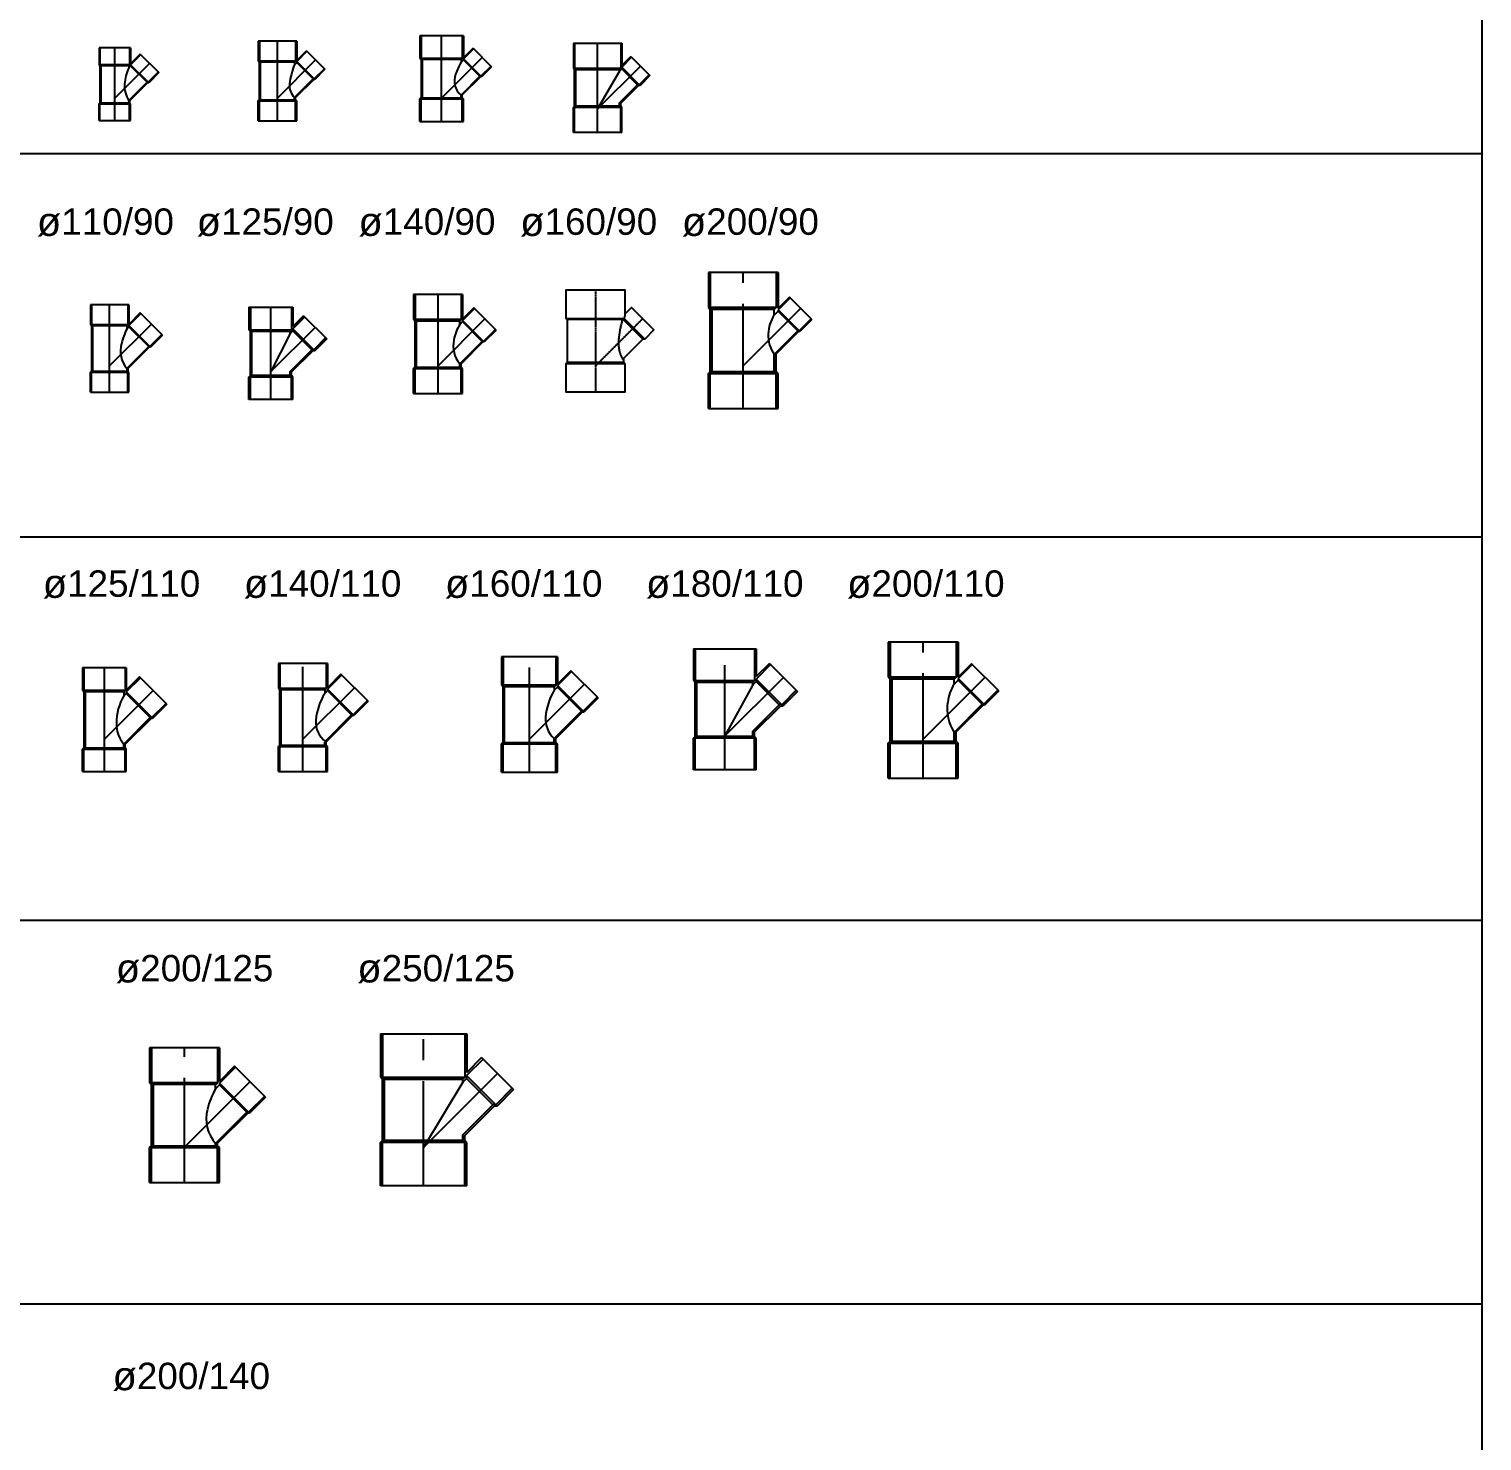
# Model space of a CAD drawing. Header units: millimetres. Extents: x 1218 to 72853, y -34712 to 16286.
# Drawn here: x 14536 to 18942, y -13727 to -9446 of the extents above; entities that cross this region are included whole.
import ezdxf

# ---------------------------------------------------------------- set-up
doc = ezdxf.new("R2010")
doc.units = ezdxf.units.MM
doc.linetypes.add('CENTER', pattern=[50.8, 31.75, -6.35, 6.35, -6.35])
doc.linetypes.add('CENTER2', pattern=[28.575, 19.05, -3.175, 3.175, -3.175])
doc.styles.get("Standard").update_dxf_attribs({"font": 'arial.ttf'})

# ---------------------------------------------------------------- blocks, each defined once
blk = doc.blocks.new('Y-D200x125 uPVC ISO')
for p, q in [((-105.9, 301.5), (-105.9, 195.5)), ((105.9, 301.5), (-105.9, 301.5)), ((105.9, 301.5), (105.9, 199.5)), ((151.5, 245.2), (105.9, 199.5)), ((245.2, 151.5), (151.5, 245.2)), ((-105.9, 195.5), (-100, 189.6)), ((-100, 4.4), (-100, 189.6)), ((245.2, 151.5), (196.7, 103.1)), ((191.5, 103.1), (100, 11.6)), ((196.7, 103.1), (191.5, 103.1)), ((-105.9, -1.5), (-100, 4.4)), ((100, 4.4), (100, 11.6)), ((105.9, -1.5), (100, 4.4)), ((-105.9, -107.5), (-105.9, -1.5)), ((105.9, -107.5), (105.9, -1.5)), ((-105.9, -107.5), (105.9, -107.5))]:
    blk.add_line(p, q)
at = {"color": 8}
for p, q in [((-100, 301.5), (-100, 195.5)), ((100, 301.5), (100, 195.5)), ((154.1, 242.5), (105.7, 194.1)), ((100, 195.5), (-100, 195.5)), ((-100, 195.5), (-94.1, 189.6)), ((94.1, 189.6), (-94.1, 189.6)), ((-94.1, 4.4), (-94.1, 189.6)), ((100, 195.5), (94.1, 189.6)), ((94.1, 177.3), (94.1, 189.6)), ((105.7, 188.9), (94.1, 177.3)), ((194.1, 105.7), (105.7, 194.1)), ((105.7, 194.1), (105.7, 188.9)), ((188.9, 105.7), (105.7, 188.9)), ((242.5, 154.1), (194.1, 105.7)), ((188.9, 105.7), (94.1, 10.9)), ((194.1, 105.7), (188.9, 105.7)), ((-100, -1.5), (-94.1, 4.4)), ((-94.1, 4.4), (94.1, 4.4)), ((94.1, 4.4), (94.1, 10.9)), ((100, -1.5), (94.1, 4.4)), ((-100, -107.5), (-100, -1.5)), ((-100, -1.5), (100, -1.5)), ((100, -107.5), (100, -1.5))]:
    blk.add_line(p, q, dxfattribs=at)
at = {"color": 8, "linetype": 'CENTER', "ltscale": 10}
for p, q in [((0, -107.5), (0, 301.5)), ((198.3, 198.3), (0, 0))]:
    blk.add_line(p, q, dxfattribs=at)
at = {"color": 8}
for centre, radius, start, end in [((306.6, 56.9), 244.2, 150.4689, 166.3032), ((180.6, 86.4), 114.8, 165.7338, 221.125)]:
    blk.add_arc(centre, radius, start, end, dxfattribs=at)
at = {"flags": 1}
for p in [(0, 195.5), (149.9, 149.9), (0, -1.5)]:
    blk.add_attdef('AMC', p, '', height=0.5, dxfattribs=at)
blk = doc.blocks.new('Y-D250x125 uPVC ISO')
for p, q in [((-131, 344.9), (-131, 213.9)), ((-131, 344.9), (131, 344.9)), ((131, 344.9), (131, 227.8)), ((176, 272.9), (131, 227.8)), ((176, 272.9), (272.9, 176)), ((-131, 213.9), (-125, 207.9)), ((-125, 21.2), (-125, 207.9)), ((272.9, 176), (222.8, 125.9)), ((125, 36.6), (214.3, 125.9)), ((222.8, 125.9), (214.3, 125.9)), ((-131, 15.3), (-125, 21.2)), ((-131, -115.7), (-131, 15.3)), ((125, 21.2), (125, 36.6)), ((131, 15.3), (125, 21.2)), ((131, -115.7), (131, 15.3)), ((131, -115.7), (-131, -115.7))]:
    blk.add_line(p, q)
at = {"color": 8}
for p, q in [((-125, 344.9), (-125, 213.9)), ((125, 344.9), (125, 213.9)), ((180.3, 268.6), (130.2, 218.6)), ((-125, 213.9), (125, 213.9)), ((-125, 213.9), (-119, 207.9)), ((-119, 21.2), (-119, 207.9)), ((-119, 207.9), (119, 207.9)), ((119, 199), (0, 0)), ((125, 213.9), (119, 207.9)), ((119, 199), (130.2, 210.1)), ((119, 199), (119, 207.9)), ((130.2, 218.6), (218.6, 130.2)), ((130.2, 218.6), (130.2, 210.1)), ((130.2, 210.1), (210.1, 130.2)), ((268.6, 180.3), (218.6, 130.2)), ((119, 39.1), (210.1, 130.2)), ((218.6, 130.2), (210.1, 130.2)), ((-125, 15.3), (-119, 21.2)), ((-125, -115.7), (-125, 15.3)), ((125, 15.3), (-125, 15.3)), ((119, 21.2), (-119, 21.2)), ((119, 21.2), (119, 39.1)), ((125, 15.3), (119, 21.2)), ((125, -115.7), (125, 15.3))]:
    blk.add_line(p, q, dxfattribs=at)
at = {"color": 8, "linetype": 'CENTER', "ltscale": 10}
for p, q in [((0, -115.7), (0, 344.9)), ((0, 0), (224.4, 224.4))]:
    blk.add_line(p, q, dxfattribs=at)
at = {"flags": 1}
for p in [(0, 213.9), (174.4, 174.4), (0, -2.9)]:
    blk.add_attdef('AMC', p, '', height=0.5, dxfattribs=at)
blk = doc.blocks.new('Y-D125x110 uPVC ISO')
for p, q in [((-66.2, 216.5), (-66.2, 148)), ((66.2, 216.5), (-66.2, 216.5)), ((66.2, 216.5), (66.2, 148.5)), ((106.6, 188.9), (66.2, 148.5)), ((188.9, 106.6), (106.6, 188.9)), ((-66.2, 148), (-62.5, 144.3)), ((-62.5, 144.3), (-62.5, -25.8)), ((188.9, 106.6), (145.8, 63.5)), ((141.3, 63.5), (62.5, -15.3)), ((145.8, 63.5), (141.3, 63.5)), ((-66.2, -29.5), (-62.5, -25.8)), ((-66.2, -98), (-66.2, -29.5)), ((62.5, -25.8), (62.5, -15.3)), ((66.2, -29.5), (62.5, -25.8)), ((66.2, -98), (66.2, -29.5)), ((-66.2, -98), (66.2, -98))]:
    blk.add_line(p, q)
at = {"color": 8}
for p, q in [((-62.5, 216.5), (-62.5, 148)), ((62.5, 216.5), (62.5, 148)), ((108.9, 186.7), (65.8, 143.5)), ((62.5, 148), (-62.5, 148)), ((-62.5, 148), (-58.8, 144.3)), ((58.8, 144.3), (-58.8, 144.3)), ((-58.8, 144.3), (-58.8, -25.8)), ((62.5, 148), (58.8, 144.3)), ((58.8, 144.3), (58.8, 132.1)), ((65.8, 139), (58.8, 132.1)), ((143.5, 65.8), (65.8, 143.5)), ((65.8, 143.5), (65.8, 139)), ((139, 65.8), (65.8, 139)), ((186.7, 108.9), (143.5, 65.8)), ((139, 65.8), (58.8, -14.5)), ((143.5, 65.8), (139, 65.8)), ((-62.5, -29.5), (-58.8, -25.8)), ((-62.5, -98), (-62.5, -29.5)), ((-62.5, -29.5), (62.5, -29.5)), ((-58.8, -25.8), (58.8, -25.8)), ((58.8, -25.8), (58.8, -14.5)), ((62.5, -29.5), (58.8, -25.8)), ((62.5, -98), (62.5, -29.5))]:
    blk.add_line(p, q, dxfattribs=at)
at = {"color": 8, "linetype": 'CENTER', "ltscale": 10}
for p, q in [((0, 0), (0, 216.5)), ((147.8, 147.8), (0, 0)), ((0, -98), (0, 144.3))]:
    blk.add_line(p, q, dxfattribs=at)
at = {"color": 8}
for centre, radius, start, end in [((202.7, 48.1), 166.6, 149.7303, 179.7849), ((126.8, 45.7), 90.8, 178.088, 221.4815)]:
    blk.add_arc(centre, radius, start, end, dxfattribs=at)
at = {"flags": 1}
for p in [(0, 148), (104.7, 104.7), (0, -29.5)]:
    blk.add_attdef('AMC', p, '', height=0.5, dxfattribs=at)
blk = doc.blocks.new('Y-D140x110 uPVC ISO')
for p, q in [((-74.1, 230), (-74.1, 154)), ((74.1, 230), (-74.1, 230)), ((74.1, 230), (74.1, 156.4)), ((115.1, 197.4), (74.1, 156.4)), ((197.4, 115.1), (115.1, 197.4)), ((-74.1, 154), (-70, 149.9)), ((-70, -17.9), (-70, 149.9)), ((197.4, 115.1), (154.3, 72)), ((149.8, 72), (70, -7.8)), ((154.3, 72), (149.8, 72)), ((-74.1, -22), (-70, -17.9)), ((-74.1, -98), (-74.1, -22)), ((70, -17.9), (70, -7.8)), ((74.1, -22), (70, -17.9)), ((74.1, -98), (74.1, -22)), ((-74.1, -98), (74.1, -98))]:
    blk.add_line(p, q)
at = {"color": 8}
for p, q in [((-70, 230), (-70, 154)), ((70, 230), (70, 154)), ((117.4, 195.2), (74.2, 152)), ((70, 154), (-70, 154)), ((-70, 154), (-65.9, 149.9)), ((65.9, 149.9), (-65.9, 149.9)), ((-65.9, -17.9), (-65.9, 149.9)), ((70, 154), (65.9, 149.9)), ((65.9, 149.9), (65.9, 139.2)), ((74.2, 147.5), (65.9, 139.2)), ((152, 74.2), (74.2, 152)), ((74.2, 152), (74.2, 147.5)), ((147.5, 74.2), (74.2, 147.5)), ((195.2, 117.4), (152, 74.2)), ((147.5, 74.2), (65.9, -7.4)), ((152, 74.2), (147.5, 74.2)), ((-70, -22), (-65.9, -17.9)), ((-70, -98), (-70, -22)), ((-70, -22), (70, -22)), ((-65.9, -17.9), (65.9, -17.9)), ((65.9, -17.9), (65.9, -7.4)), ((70, -22), (65.9, -17.9)), ((70, -98), (70, -22))]:
    blk.add_line(p, q, dxfattribs=at)
at = {"color": 8, "linetype": 'CENTER', "ltscale": 10}
for p, q in [((0, -98), (0, 230)), ((156.3, 156.3), (0, 0))]:
    blk.add_line(p, q, dxfattribs=at)
at = {"color": 8}
for centre, radius, start, end in [((233.6, 38.7), 195.5, 149.0745, 174.3711), ((110.5, 51.4), 71.7, 174.8464, 235.6499)]:
    blk.add_arc(centre, radius, start, end, dxfattribs=at)
at = {"flags": 1}
for p in [(0, 154), (113.1, 113.1), (0, -22)]:
    blk.add_attdef('AMC', p, '', height=0.5, dxfattribs=at)
blk = doc.blocks.new('Y-D160x110 uPVC ISO')
for p, q in [((-84.7, 250), (-84.7, 164)), ((84.7, 250), (-84.7, 250)), ((84.7, 250), (84.7, 167)), ((125.7, 208), (84.7, 167)), ((208, 125.7), (125.7, 208)), ((-84.7, 164), (-80, 159.3)), ((-80, -9.3), (-80, 159.3)), ((208, 125.7), (164.9, 82.6)), ((160.4, 82.6), (80, 2.2)), ((164.9, 82.6), (160.4, 82.6)), ((80, -9.3), (80, 2.2)), ((-84.7, -14), (-80, -9.3)), ((-84.7, -100), (-84.7, -14)), ((84.7, -14), (80, -9.3)), ((84.7, -100), (84.7, -14)), ((-84.7, -100), (84.7, -100))]:
    blk.add_line(p, q)
at = {"color": 8}
for p, q in [((-80, 250), (-80, 164)), ((80, 250), (80, 164)), ((128, 205.8), (84.9, 162.6)), ((80, 164), (-80, 164)), ((-80, 164), (-75.3, 159.3)), ((75.3, 159.3), (-75.3, 159.3)), ((-75.3, -9.3), (-75.3, 159.3)), ((80, 164), (75.3, 159.3)), ((75.3, 159.3), (75.3, 148.6)), ((84.9, 158.1), (75.3, 148.6)), ((162.6, 84.9), (84.9, 162.6)), ((84.9, 162.6), (84.9, 158.1)), ((158.1, 84.9), (84.9, 158.1)), ((205.8, 128), (162.6, 84.9)), ((158.1, 84.9), (75.3, 2)), ((162.6, 84.9), (158.1, 84.9)), ((75.3, -9.3), (75.3, 2)), ((-80, -14), (-75.3, -9.3)), ((-80, -100), (-80, -14)), ((-80, -14), (80, -14)), ((-75.3, -9.3), (75.3, -9.3)), ((80, -14), (75.3, -9.3)), ((80, -100), (80, -14))]:
    blk.add_line(p, q, dxfattribs=at)
at = {"color": 8, "linetype": 'CENTER', "ltscale": 10}
for p, q in [((0, -100), (0, 250)), ((166.9, 166.9), (0, 0))]:
    blk.add_line(p, q, dxfattribs=at)
at = {"color": 8}
for centre, radius, start, end in [((233.1, 52.6), 184.7, 148.7034, 175.4494), ((127.3, 60.9), 78.6, 175.3883, 228.5378)]:
    blk.add_arc(centre, radius, start, end, dxfattribs=at)
at = {"flags": 1}
for p in [(0, 164), (123.7, 123.7), (0, -14)]:
    blk.add_attdef('AMC', p, '', height=0.5, dxfattribs=at)
blk = doc.blocks.new('Y-D180x110 uPVC ISO')
for p, q in [((-95.3, 264.2), (-95.3, 168.2)), ((-95.3, 264.2), (95.3, 264.2)), ((95.3, 264.2), (95.3, 180.5)), ((134.9, 220.1), (95.3, 180.5)), ((134.9, 220.1), (220.1, 134.9)), ((-95.3, 168.2), (-90, 163)), ((-90, -1.3), (-90, 163)), ((220.1, 134.9), (176, 90.8)), ((90, 12.2), (168.6, 90.8)), ((176, 90.8), (168.6, 90.8)), ((90, -1.3), (90, 12.2)), ((-95.3, -6.6), (-90, -1.3)), ((-95.3, -102.6), (-95.3, -6.6)), ((95.3, -6.6), (90, -1.3)), ((95.3, -102.6), (95.3, -6.6)), ((95.3, -102.6), (-95.3, -102.6))]:
    blk.add_line(p, q)
at = {"color": 8}
for p, q in [((-90, 264.2), (-90, 168.2)), ((90, 264.2), (90, 168.2)), ((138.6, 216.4), (94.5, 172.3)), ((-90, 168.2), (90, 168.2)), ((-90, 168.2), (-84.7, 163)), ((-84.7, -1.3), (-84.7, 163)), ((-84.7, 163), (84.7, 163)), ((84.7, 155.1), (0, 0)), ((90, 168.2), (84.7, 163)), ((84.7, 155.1), (94.5, 164.9)), ((84.7, 155.1), (84.7, 163)), ((94.5, 172.3), (172.3, 94.5)), ((94.5, 172.3), (94.5, 164.9)), ((94.5, 164.9), (164.9, 94.5)), ((216.4, 138.6), (172.3, 94.5)), ((84.7, 14.4), (164.9, 94.5)), ((172.3, 94.5), (164.9, 94.5)), ((84.7, -1.3), (84.7, 14.4)), ((-90, -6.6), (-84.7, -1.3)), ((-90, -102.6), (-90, -6.6)), ((90, -6.6), (-90, -6.6)), ((84.7, -1.3), (-84.7, -1.3)), ((90, -6.6), (84.7, -1.3)), ((90, -102.6), (90, -6.6))]:
    blk.add_line(p, q, dxfattribs=at)
at = {"color": 8, "linetype": 'CENTER', "ltscale": 10}
for p, q in [((0, -102.6), (0, 264.2)), ((0, 0), (177.5, 177.5))]:
    blk.add_line(p, q, dxfattribs=at)
at = {"flags": 1}
for p in [(0, 168.2), (133.4, 133.4), (0, -6.6)]:
    blk.add_attdef('AMC', p, '', height=0.5, dxfattribs=at)
blk = doc.blocks.new('Y-D200x110 uPVC ISO')
for p, q in [((-105.9, 294.5), (-105.9, 188.5)), ((105.9, 294.5), (-105.9, 294.5)), ((105.9, 294.5), (105.9, 188.2)), ((146.9, 229.2), (105.9, 188.2)), ((229.2, 146.9), (146.9, 229.2)), ((-105.9, 188.5), (-100, 182.6)), ((-100, -5.6), (-100, 182.6)), ((229.2, 146.9), (186.1, 103.8)), ((181.6, 103.8), (100, 22.2)), ((100, -5.6), (100, 22.2)), ((-105.9, -11.5), (-100, -5.6)), ((-105.9, -117.5), (-105.9, -11.5)), ((105.9, -11.5), (100, -5.6)), ((105.9, -117.5), (105.9, -11.5)), ((-105.9, -117.5), (105.9, -117.5))]:
    blk.add_line(p, q)
at = {"color": 8}
for p, q in [((-100, 294.5), (-100, 188.5)), ((100, 294.5), (100, 188.5)), ((149.2, 227), (106.1, 183.8)), ((100, 188.5), (-100, 188.5)), ((-100, 188.5), (-94.1, 182.6)), ((94.1, 182.6), (-94.1, 182.6)), ((-94.1, -5.6), (-94.1, 182.6)), ((100, 188.5), (94.1, 182.6)), ((94.1, 167.4), (94.1, 182.6)), ((106.1, 179.3), (94.1, 167.4)), ((183.8, 106.1), (106.1, 183.8)), ((106.1, 183.8), (106.1, 179.3)), ((179.3, 106.1), (106.1, 179.3)), ((227, 149.2), (183.8, 106.1)), ((179.3, 106.1), (94.1, 20.8)), ((183.8, 106.1), (179.3, 106.1)), ((186.1, 103.8), (181.6, 103.8)), ((94.1, -5.6), (94.1, 20.8)), ((-100, -11.5), (-94.1, -5.6)), ((-100, -117.5), (-100, -11.5)), ((-100, -11.5), (100, -11.5)), ((-94.1, -5.6), (94.1, -5.6)), ((100, -11.5), (94.1, -5.6)), ((100, -117.5), (100, -11.5))]:
    blk.add_line(p, q, dxfattribs=at)
at = {"color": 8, "linetype": 'CENTER', "ltscale": 10}
for p, q in [((0, -117.5), (0, 294.5)), ((188.1, 188.1), (0, 0))]:
    blk.add_line(p, q, dxfattribs=at)
at = {"color": 8}
for centre, radius, start, end in [((204.6, 96.9), 131, 147.462, 173.3747), ((203.5, 92.2), 130.6, 171.2824, 213.1015)]:
    blk.add_arc(centre, radius, start, end, dxfattribs=at)
at = {"flags": 1}
for p in [(0, 188.5), (145, 145), (0, -11.5)]:
    blk.add_attdef('AMC', p, '', height=0.5, dxfattribs=at)
blk = doc.blocks.new('Y-D110x90 uPVC ISO')
for p, q in [((-58.2, 185), (-58.2, 124)), ((58.2, 185), (-58.2, 185)), ((58.2, 185), (58.2, 125.7)), ((92.8, 160.3), (58.2, 125.7)), ((160.3, 92.8), (92.8, 160.3)), ((-58.2, 124), (-55, 120.8)), ((-55, 120.8), (-55, -15.8)), ((160.3, 92.8), (124.2, 56.8)), ((120.4, 56.8), (55, -8.6)), ((124.2, 56.8), (120.4, 56.8)), ((-58.2, -19), (-55, -15.8)), ((-58.2, -80), (-58.2, -19)), ((55, -8.6), (55, -15.8)), ((58.2, -19), (55, -15.8)), ((58.2, -80), (58.2, -19)), ((-58.2, -80), (58.2, -80))]:
    blk.add_line(p, q)
at = {"color": 8}
for p, q in [((-55, 185), (-55, 124)), ((55, 185), (55, 124)), ((94.8, 158.4), (58.7, 122.3)), ((55, 124), (-55, 124)), ((-55, 124), (-51.8, 120.8)), ((51.8, 120.8), (-51.8, 120.8)), ((-51.8, 120.8), (-51.8, -15.8)), ((55, 124), (51.8, 120.8)), ((51.8, 120.8), (51.8, 111.6)), ((58.7, 118.5), (51.8, 111.6)), ((122.3, 58.7), (58.7, 122.3)), ((58.7, 122.3), (58.7, 118.5)), ((118.5, 58.7), (58.7, 118.5)), ((158.4, 94.8), (122.3, 58.7)), ((118.5, 58.7), (51.8, -8)), ((122.3, 58.7), (118.5, 58.7)), ((-55, -19), (-51.8, -15.8)), ((-55, -80), (-55, -19)), ((-55, -19), (55, -19)), ((-51.8, -15.8), (51.8, -15.8)), ((51.8, -8), (51.8, -15.8)), ((55, -19), (51.8, -15.8)), ((55, -80), (55, -19))]:
    blk.add_line(p, q, dxfattribs=at)
at = {"color": 8, "linetype": 'CENTER', "ltscale": 10}
for p, q in [((0, -80), (0, 185)), ((126.6, 126.6), (0, 0))]:
    blk.add_line(p, q, dxfattribs=at)
at = {"color": 8}
for centre, radius, start, end in [((297, 0.3), 269.3, 155.5828, 165.4932), ((115.4, 44.5), 82.5, 163.6023, 219.5222)]:
    blk.add_arc(centre, radius, start, end, dxfattribs=at)
at = {"flags": 1}
for p in [(0, 124), (90.5, 90.5), (0, -19)]:
    blk.add_attdef('AMC', p, '', height=0.5, dxfattribs=at)
blk = doc.blocks.new('Y-D125x90 uPVC ISO')
for p, q in [((-66.8, 195), (-66.8, 126.5)), ((-66.8, 195), (66.8, 195)), ((66.8, 195), (66.8, 136.5)), ((99.2, 169), (66.8, 136.5)), ((99.2, 169), (169, 99.2)), ((-66.8, 126.5), (-62.5, 122.2)), ((-62.5, -12.2), (-62.5, 122.2)), ((169, 99.2), (132.9, 63.2)), ((62.5, -1.1), (126.8, 63.2)), ((132.9, 63.2), (126.8, 63.2)), ((-66.8, -16.5), (-62.5, -12.2)), ((-66.8, -85), (-66.8, -16.5)), ((62.5, -12.2), (62.5, -1.1)), ((66.8, -16.5), (62.5, -12.2)), ((66.8, -85), (66.8, -16.5)), ((66.8, -85), (-66.8, -85))]:
    blk.add_line(p, q)
at = {"color": 8}
for p, q in [((-62.5, 195), (-62.5, 126.5)), ((62.5, 195), (62.5, 126.5)), ((102.3, 165.9), (66.2, 129.9)), ((-62.5, 126.5), (62.5, 126.5)), ((-62.5, 126.5), (-58.2, 122.2)), ((-58.2, -12.2), (-58.2, 122.2)), ((-58.2, 122.2), (58.2, 122.2)), ((58.2, 115.8), (0, 0)), ((62.5, 126.5), (58.2, 122.2)), ((58.2, 115.8), (66.2, 123.8)), ((58.2, 115.8), (58.2, 122.2)), ((66.2, 129.9), (129.9, 66.2)), ((66.2, 129.9), (66.2, 123.8)), ((66.2, 123.8), (123.8, 66.2)), ((165.9, 102.3), (129.9, 66.2)), ((58.2, 0.6), (123.8, 66.2)), ((129.9, 66.2), (123.8, 66.2)), ((58.2, -12.2), (58.2, 0.6)), ((-62.5, -16.5), (-58.2, -12.2)), ((-62.5, -85), (-62.5, -16.5)), ((62.5, -16.5), (-62.5, -16.5)), ((58.2, -12.2), (-58.2, -12.2)), ((62.5, -16.5), (58.2, -12.2)), ((62.5, -85), (62.5, -16.5))]:
    blk.add_line(p, q, dxfattribs=at)
at = {"color": 8, "linetype": 'CENTER', "ltscale": 10}
for p, q in [((0, -85), (0, 195)), ((0, 0), (134.1, 134.1))]:
    blk.add_line(p, q, dxfattribs=at)
at = {"flags": 1}
for p in [(0, 126.5), (98, 98), (0, -16.5)]:
    blk.add_attdef('AMC', p, '', height=0.5, dxfattribs=at)
blk = doc.blocks.new('Y-D140x90 uPVC ISO')
for p, q in [((-74.1, 216), (-74.1, 140)), ((74.1, 216), (-74.1, 216)), ((74.1, 216), (74.1, 141.6)), ((-74.1, 140), (-70, 135.9)), ((-70, -3.9), (-70, 135.9)), ((108.4, 175.9), (74.1, 141.6)), ((175.9, 108.4), (108.4, 175.9)), ((175.9, 108.4), (139.8, 72.3)), ((136, 72.3), (70, 6.4)), ((139.8, 72.3), (136, 72.3)), ((70, -3.9), (70, 6.4)), ((-74.1, -8), (-70, -3.9)), ((-74.1, -84), (-74.1, -8)), ((74.1, -8), (70, -3.9)), ((74.1, -84), (74.1, -8)), ((-74.1, -84), (74.1, -84))]:
    blk.add_line(p, q)
at = {"color": 8}
for p, q in [((-70, 216), (-70, 140)), ((70, 216), (70, 140)), ((70, 140), (-70, 140)), ((-70, 140), (-65.9, 135.9)), ((65.9, 135.9), (-65.9, 135.9)), ((-65.9, -3.9), (-65.9, 135.9)), ((70, 140), (65.9, 135.9)), ((65.9, 125.7), (65.9, 135.9)), ((74.2, 134.1), (65.9, 125.7)), ((110.3, 173.9), (74.2, 137.9)), ((137.9, 74.2), (74.2, 137.9)), ((74.2, 137.9), (74.2, 134.1)), ((134.1, 74.2), (74.2, 134.1)), ((173.9, 110.3), (137.9, 74.2)), ((134.1, 74.2), (65.9, 6.1)), ((137.9, 74.2), (134.1, 74.2)), ((65.9, -3.9), (65.9, 6.1)), ((-70, -8), (-65.9, -3.9)), ((-70, -84), (-70, -8)), ((-70, -8), (70, -8)), ((-65.9, -3.9), (65.9, -3.9)), ((70, -8), (65.9, -3.9)), ((70, -84), (70, -8))]:
    blk.add_line(p, q, dxfattribs=at)
at = {"color": 8, "linetype": 'CENTER', "ltscale": 10}
for p, q in [((0, -84), (0, 216)), ((142.1, 142.1), (0, 0))]:
    blk.add_line(p, q, dxfattribs=at)
at = {"color": 8}
for centre, radius, start, end in [((174.9, 56.8), 129, 147.6939, 170.2184), ((130.5, 60.7), 84.6, 167.7516, 220.2237)]:
    blk.add_arc(centre, radius, start, end, dxfattribs=at)
at = {"flags": 1}
for p in [(0, 140), (106.1, 106.1), (0, -8)]:
    blk.add_attdef('AMC', p, '', height=0.5, dxfattribs=at)
blk = doc.blocks.new('Y-D160x90 uPVC ISO')
at = {"color": 8}
for p, q in [((-89, 144), (86.8, 144)), ((83.9, 140.1), (-85.1, 140.1)), ((84.1, 140.3), (143.4, 81)), ((86.5, 143.5), (148.9, 81)), ((-89, 6.9), (89, 6.9)), ((-85.1, 10.8), (85.1, 10.8))]:
    blk.add_line(p, q, dxfattribs=at)
at = {"color": 8, "linetype": 'CENTER2', "ltscale": 0.25}
blk.add_line((0, 0), (142.7, 142.7), dxfattribs=at)
blk.add_lwpolyline([(89, 156.9), (108.8, 176.6), (176.6, 108.8), (148.9, 81), (143.4, 81), (85.1, 22.7), (85.1, 10.8), (89, 6.9), (89, -79.5), (-89, -79.5), (-89, 6.9), (-85.1, 10.8), (-85.1, 140.1), (-89, 144), (-89, 230.4), (89, 230.4), (89, 154.1)])
blk.add_lwpolyline([(0, 230.4), (0, -79.5)], dxfattribs=at)
at = {"color": 8}
blk.add_open_spline([(81.1, 140.1), (80.9, 139.7), (80.8, 139.3), (80.2, 137), (79.7, 135), (78.6, 130.5), (78, 128.1), (77, 123.8), (76.5, 121.7), (75.5, 117.5), (75.1, 115.3), (73.7, 108.5), (72.8, 103.8), (71.3, 94), (70.6, 89.1), (70, 81.6), (69.8, 79.2), (69.5, 74.3), (69.5, 71.9), (69.5, 67.8), (69.5, 66), (69.7, 62.5), (69.8, 60.8), (70.1, 57.2), (70.3, 55.5), (70.7, 52), (71, 50.3), (71.6, 46.9), (72, 45.3), (72.8, 42.1), (73.2, 40.6), (74.1, 37.7), (74.5, 36.3), (75.5, 33.7), (76, 32.5), (76.8, 30.5), (77.2, 29.6), (78, 28), (78.3, 27.2), (79, 25.7), (79.4, 25.1), (80, 23.9), (80.3, 23.3), (80.9, 22.3), (81.1, 21.9), (81.5, 21.2), (81.7, 20.9), (82, 20.4), (82.1, 20.2), (82.3, 20), (82.3, 19.9), (82.3, 19.9)], degree=3, knots=[-228.275274, -228.275274, -228.275274, -228.275274, -226.04769, -226.04769, -217.153391, -217.153391, -208.259091, -208.259091, -200.974336, -200.974336, -193.68958, -193.68958, -179.120068, -179.120068, -164.550557, -164.550557, -157.265801, -157.265801, -149.981045, -149.981045, -144.771102, -144.771102, -139.561158, -139.561158, -134.351214, -134.351214, -129.14127, -129.14127, -123.931326, -123.931326, -118.721383, -118.721383, -113.511439, -113.511439, -108.301495, -108.301495, -104.137624, -104.137624, -99.973752, -99.973752, -95.80988, -95.80988, -91.646009, -91.646009, -87.482137, -87.482137, -83.318266, -83.318266, -79.154394, -79.154394, -74.990523, -74.990523, -74.990523, -74.990523], dxfattribs=at)
for points in [[(85.5, 141.7), (85, 141.2), (84.4, 140.6), (83.9, 140.1)], [(86.8, 144), (86.8, 144.7), (86.8, 145.3), (86.8, 146)]]:
    blk.add_open_spline(points, degree=3)
for points, knots in [([(86.8, 144), (86.6, 143.7), (86.4, 143.3), (86, 142.6), (85.7, 142.1), (85.5, 141.7)], [2.196039, 2.196039, 2.196039, 2.196039, 4.438733, 4.438733, 7.671371, 7.671371, 7.671371, 7.671371]), ([(89, 154.1), (89, 154.1), (89, 154), (88.9, 153.7), (88.8, 153.5), (88.6, 152.8), (88.5, 152.4), (88.3, 151.5), (88.1, 151), (87.8, 149.8), (87.6, 149.2), (87.3, 147.8), (87.1, 147.1), (86.8, 146.2), (86.8, 146.1), (86.8, 146)], [27.792829, 27.792829, 27.792829, 27.792829, 31.266933, 31.266933, 34.741036, 34.741036, 38.21514, 38.21514, 41.689244, 41.689244, 45.163347, 45.163347, 48.637451, 48.637451, 49.191438, 49.191438, 49.191438, 49.191438])]:
    blk.add_open_spline(points, degree=3, knots=knots)
at = {"flags": 1}
for p in [(0, 144), (115, 115), (0, -1.2)]:
    blk.add_attdef('AMC', p, '', height=0.5, dxfattribs=at)
blk = doc.blocks.new('Y-D200x90 uPVC ISO')
for p, q in [((-105.9, 282.5), (-105.9, 176.5)), ((105.9, 282.5), (-105.9, 282.5)), ((105.9, 282.5), (105.9, 173.4)), ((-105.9, 176.5), (-100, 170.6)), ((140.2, 207.7), (105.9, 173.4)), ((207.7, 140.2), (140.2, 207.7)), ((-100, -17.6), (-100, 170.6)), ((207.7, 140.2), (171.6, 104.2)), ((167.8, 104.2), (100, 36.4)), ((169.7, 106.1), (165.9, 106.1)), ((171.6, 104.2), (167.8, 104.2)), ((100, -17.6), (100, 36.4)), ((-105.9, -23.5), (-100, -17.6)), ((-105.9, -129.5), (-105.9, -23.5)), ((105.9, -23.5), (100, -17.6)), ((105.9, -129.5), (105.9, -23.5)), ((-105.9, -129.5), (105.9, -129.5))]:
    blk.add_line(p, q)
at = {"color": 8}
for p, q in [((-100, 282.5), (-100, 176.5)), ((100, 282.5), (100, 176.5)), ((100, 176.5), (-100, 176.5)), ((-100, 176.5), (-94.1, 170.6)), ((100, 176.5), (94.1, 170.6)), ((142.1, 205.8), (106.1, 169.7)), ((94.1, 170.6), (-94.1, 170.6)), ((-94.1, -17.6), (-94.1, 170.6)), ((94.1, 153.9), (94.1, 170.6)), ((106.1, 165.9), (94.1, 153.9)), ((169.7, 106.1), (106.1, 169.7)), ((106.1, 169.7), (106.1, 165.9)), ((165.9, 106.1), (106.1, 165.9)), ((205.8, 142.1), (169.7, 106.1)), ((165.9, 106.1), (94.1, 34.3)), ((94.1, -17.6), (94.1, 34.3)), ((-100, -23.5), (-94.1, -17.6)), ((-100, -129.5), (-100, -23.5)), ((-100, -23.5), (100, -23.5)), ((-94.1, -17.6), (94.1, -17.6)), ((100, -23.5), (94.1, -17.6)), ((100, -129.5), (100, -23.5))]:
    blk.add_line(p, q, dxfattribs=at)
at = {"color": 8, "linetype": 'CENTER', "ltscale": 10}
for p, q in [((0, -129.5), (0, 282.5)), ((173.9, 173.9), (0, 0))]:
    blk.add_line(p, q, dxfattribs=at)
at = {"color": 8}
for centre, radius, start, end in [((184.6, 93.1), 109, 146.1132, 178.0842), ((177.5, 92.9), 102, 177.8245, 215.089)]:
    blk.add_arc(centre, radius, start, end, dxfattribs=at)
at = {"flags": 1}
for p in [(0, 176.5), (137.9, 137.9), (0, -23.5)]:
    blk.add_attdef('AMC', p, '', height=0.5, dxfattribs=at)
blk = doc.blocks.new('Y-D90x75 uPVC ISO')
for p, q in [((-47.7, 152), (-47.7, 101)), ((47.7, 152), (-47.7, 152)), ((47.7, 152), (47.7, 103.8)), ((77.3, 133.4), (47.7, 103.8)), ((77.3, 133.4), (133.4, 77.3)), ((-47.7, 101), (-45, 98.3)), ((-45, 98.3), (-45, -14.3)), ((99.6, 46.5), (45, -8)), ((102.7, 46.5), (99.6, 46.5)), ((133.4, 77.3), (102.7, 46.5)), ((133.4, 77.3), (102.7, 46.5)), ((-47.7, -17), (-45, -14.3)), ((-47.7, -68), (-47.7, -17)), ((42.3, -14.3), (42.3, -12.1)), ((45, -8), (45, -14.3)), ((45, -14.3), (45, -11.9)), ((47.7, -17), (45, -14.3)), ((47.7, -68), (47.7, -17)), ((-47.7, -68), (47.7, -68))]:
    blk.add_line(p, q)
at = {"color": 8}
for p, q in [((-45, 152), (-45, 101)), ((45, 152), (45, 101)), ((45, 101), (-45, 101)), ((-45, 101), (-42.3, 98.3)), ((42.3, 98.3), (-42.3, 98.3)), ((-42.3, 98.3), (-42.3, -14.3)), ((45, 101), (42.3, 98.3)), ((42.3, 98.3), (42.3, 92.2)), ((48.1, 98), (42.3, 92.2)), ((78.8, 131.9), (48.1, 101.1)), ((48.1, 101.1), (101.1, 48.1)), ((48.1, 101.1), (48.1, 98)), ((48.1, 98), (98, 48.1)), ((98, 48.1), (42.3, -7.6)), ((101.1, 48.1), (98, 48.1)), ((131.9, 78.8), (101.1, 48.1)), ((131.9, 78.8), (101.1, 48.1)), ((-45, -17), (-42.3, -14.3)), ((-45, -68), (-45, -17)), ((-45, -17), (45, -17)), ((-42.3, -14.3), (42.3, -14.3)), ((42.3, -7.6), (42.3, -14.3)), ((45, -17), (42.3, -14.3)), ((45, -68), (45, -17))]:
    blk.add_line(p, q, dxfattribs=at)
at = {"color": 8, "linetype": 'CENTER', "ltscale": 10}
for p, q in [((0, 0), (0, 152)), ((105.4, 105.4), (0, 0)), ((0, -68), (0, 0))]:
    blk.add_line(p, q, dxfattribs=at)
at = {"color": 8}
for centre, radius, start, end in [((177.5, 31), 148.4, 155.6413, 175.724), ((117.2, 38.2), 87.8, 177.4439, 211.4355)]:
    blk.add_arc(centre, radius, start, end, dxfattribs=at)
at = {"flags": 1}
for p in [(0, 101), (74.6, 74.6), (0, -17)]:
    blk.add_attdef('AMC', p, '', height=0.5, dxfattribs=at)
blk = doc.blocks.new('Y-D110x75 uPVC ISO')
for p, q in [((-58.2, 173), (-58.2, 112)), ((58.2, 173), (-58.2, 173)), ((58.2, 173), (58.2, 114.3)), ((87.5, 143.7), (58.2, 114.3)), ((87.5, 143.7), (143.7, 87.5)), ((-58.2, 112), (-55, 108.8)), ((-55, -4.8), (-55, 108.8)), ((142.1, 89.1), (111.4, 58.3)), ((109.8, 56.8), (55, 2)), ((111.4, 58.3), (108.3, 58.3)), ((112.9, 56.8), (109.8, 56.8)), ((143.7, 87.5), (112.9, 56.8)), ((143.7, 87.5), (112.9, 56.8)), ((55, -4.8), (55, 2)), ((-58.2, -8), (-55, -4.8)), ((-58.2, -69), (-58.2, -8)), ((58.2, -8), (55, -4.8)), ((58.2, -69), (58.2, -8)), ((-58.2, -69), (58.2, -69))]:
    blk.add_line(p, q)
at = {"color": 8}
for p, q in [((-55, 173), (-55, 112)), ((55, 173), (55, 112)), ((89.1, 142.1), (58.3, 111.4)), ((55, 112), (-55, 112)), ((-55, 112), (-51.8, 108.8)), ((51.8, 108.8), (-51.8, 108.8)), ((-51.8, -4.8), (-51.8, 108.8)), ((55, 112), (51.8, 108.8)), ((51.8, 108.8), (51.8, 101.7)), ((58.3, 108.3), (51.8, 101.7)), ((58.3, 111.4), (111.4, 58.3)), ((58.3, 111.4), (58.3, 108.3)), ((58.3, 108.3), (108.3, 58.3)), ((142.1, 89.1), (111.4, 58.3)), ((108.3, 58.3), (51.8, 1.9)), ((51.8, -4.8), (51.8, 1.9)), ((-55, -8), (-51.8, -4.8)), ((-55, -69), (-55, -8)), ((-55, -8), (55, -8)), ((-51.8, -4.8), (51.8, -4.8)), ((55, -8), (51.8, -4.8)), ((55, -69), (55, -8))]:
    blk.add_line(p, q, dxfattribs=at)
at = {"color": 8, "linetype": 'CENTER', "ltscale": 10}
for p, q in [((0, -69), (0, 173)), ((115.6, 115.6), (0, 0))]:
    blk.add_line(p, q, dxfattribs=at)
at = {"color": 8}
for centre, radius, start, end in [((236.2, 23.5), 200.3, 157.0017, 174.4176), ((85.6, 37.5), 49.1, 173.5649, 226.4766)]:
    blk.add_arc(centre, radius, start, end, dxfattribs=at)
at = {"flags": 1}
for p in [(0, 112), (84.9, 84.9), (0, -8)]:
    blk.add_attdef('AMC', p, '', height=0.5, dxfattribs=at)
blk = doc.blocks.new('Y-D125x75 uPVC ISO')
for p, q in [((-66.2, 189), (-66.2, 120.5)), ((66.2, 189), (-66.2, 189)), ((66.2, 189), (66.2, 122.3)), ((95.3, 151.5), (66.2, 122.3)), ((95.3, 151.5), (151.5, 95.3)), ((-66.2, 120.5), (-62.5, 116.8)), ((-62.5, 116.8), (-62.5, 1.2)), ((149.9, 96.9), (119.1, 66.1)), ((151.5, 95.3), (120.7, 64.6)), ((151.5, 95.3), (120.7, 64.6)), ((117.6, 64.6), (62.5, 9.5)), ((-66.2, -2.5), (-62.5, 1.2)), ((62.5, 1.2), (62.5, 9.5)), ((66.2, -2.5), (62.5, 1.2)), ((-66.2, -71), (-66.2, -2.5)), ((66.2, -71), (66.2, -2.5)), ((-66.2, -71), (66.2, -71))]:
    blk.add_line(p, q)
at = {"color": 8}
for p, q in [((-62.5, 189), (-62.5, 120.5)), ((62.5, 189), (62.5, 120.5)), ((96.9, 149.9), (66.1, 119.1)), ((62.5, 120.5), (-62.5, 120.5)), ((-62.5, 120.5), (-58.8, 116.8)), ((58.8, 116.8), (-58.8, 116.8)), ((-58.8, 116.8), (-58.8, 1.2)), ((62.5, 120.5), (58.8, 116.8)), ((58.8, 116.8), (58.8, 108.7)), ((66.1, 116), (58.8, 108.7)), ((66.1, 119.1), (119.1, 66.1)), ((66.1, 119.1), (66.1, 116)), ((66.1, 116), (116, 66.1)), ((149.9, 96.9), (119.1, 66.1)), ((116, 66.1), (58.8, 8.9)), ((119.1, 66.1), (116, 66.1)), ((120.7, 64.6), (117.6, 64.6)), ((-62.5, -2.5), (-58.8, 1.2)), ((-58.8, 1.2), (58.8, 1.2)), ((58.8, 1.2), (58.8, 8.9)), ((62.5, -2.5), (58.8, 1.2)), ((-62.5, -71), (-62.5, -2.5)), ((-62.5, -2.5), (62.5, -2.5)), ((62.5, -71), (62.5, -2.5))]:
    blk.add_line(p, q, dxfattribs=at)
at = {"color": 8, "linetype": 'CENTER', "ltscale": 10}
for p, q in [((0, -71), (0, 189)), ((123.4, 123.4), (0, 0))]:
    blk.add_line(p, q, dxfattribs=at)
at = {"color": 8}
for centre, radius, start, end in [((267.8, -8.4), 239.6, 150.7312, 160.3092), ((95.4, 52.3), 56.8, 159.3836, 229.9116)]:
    blk.add_arc(centre, radius, start, end, dxfattribs=at)
at = {"flags": 1}
for p in [(0, 120.5), (92.6, 92.6), (0, -2.5)]:
    blk.add_attdef('AMC', p, '', height=0.5, dxfattribs=at)
blk = doc.blocks.new('Y-D140x75 uPVC ISO')
for p, q in [((-73.6, 199.3), (-73.6, 123.3)), ((-73.6, 199.3), (73.6, 199.3)), ((73.6, 199.3), (73.6, 131.7)), ((100.6, 158.7), (73.6, 131.7)), ((100.6, 158.7), (158.7, 100.6)), ((-73.6, 123.3), (-70, 119.7)), ((-70, 7.7), (-70, 119.7)), ((158.7, 100.6), (128.7, 70.6)), ((70, 17), (123.6, 70.6)), ((128.7, 70.6), (123.6, 70.6)), ((-73.6, 4.2), (-70, 7.7)), ((-73.6, -71.8), (-73.6, 4.2)), ((70, 7.7), (70, 17)), ((73.6, 4.2), (70, 7.7)), ((73.6, -71.8), (73.6, 4.2)), ((73.6, -71.8), (-73.6, -71.8))]:
    blk.add_line(p, q)
at = {"color": 8}
for p, q in [((-70, 199.3), (-70, 123.3)), ((70, 199.3), (70, 123.3)), ((103.2, 156.2), (73.1, 126.1)), ((-70, 123.3), (70, 123.3)), ((-70, 123.3), (-66.4, 119.7)), ((-66.4, 7.7), (-66.4, 119.7)), ((-66.4, 119.7), (66.4, 119.7)), ((66.4, 114.4), (0, 0)), ((70, 123.3), (66.4, 119.7)), ((66.4, 114.4), (73.1, 121.1)), ((66.4, 114.4), (66.4, 119.7)), ((73.1, 126.1), (126.1, 73.1)), ((73.1, 126.1), (73.1, 121.1)), ((73.1, 121.1), (121.1, 73.1)), ((156.2, 103.2), (126.1, 73.1)), ((66.4, 18.5), (121.1, 73.1)), ((126.1, 73.1), (121.1, 73.1)), ((-70, 4.2), (-66.4, 7.7)), ((-70, -71.8), (-70, 4.2)), ((70, 4.2), (-70, 4.2)), ((66.4, 7.7), (-66.4, 7.7)), ((66.4, 7.7), (66.4, 18.5)), ((70, 4.2), (66.4, 7.7)), ((70, -71.8), (70, 4.2))]:
    blk.add_line(p, q, dxfattribs=at)
at = {"color": 8, "linetype": 'CENTER', "ltscale": 10}
for p, q in [((0, -71.8), (0, 199.3)), ((0, 0), (129.7, 129.7))]:
    blk.add_line(p, q, dxfattribs=at)
at = {"flags": 1}
for p in [(0, 123.3), (99.6, 99.6), (0, -0.7)]:
    blk.add_attdef('AMC', p, '', height=0.5, dxfattribs=at)

msp = doc.modelspace()

# ---------------------------------------------------------------- linework, layer by layer
for p, q in [((18942.2, -5385.9), (18942.2, -22612)), ((1218, -9822.5), (18942.2, -9822.5)), ((1218, -10985.2), (18942.2, -10985.2)), ((1218, -12147.9), (18942.2, -12147.9)), ((1218, -13310.6), (18942.2, -13310.6))]:
    msp.add_line(p, q)

# ---------------------------------------------------------------- block references
at = {"color": 1}
for name, p in [('Y-D125x75 uPVC ISO', (15787, -9655)), ('Y-D90x75 uPVC ISO', (14795.8, -9655)), ('Y-D110x75 uPVC ISO', (15289.2, -9655)), ('Y-D140x75 uPVC ISO', (16260.2, -9687.5)), ('Y-D200x90 uPVC ISO', (16701.9, -10466.8)), ('Y-D140x90 uPVC ISO', (15776.3, -10466.8)), ('Y-D160x90 uPVC ISO', (16254, -10466.8)), ('Y-D110x90 uPVC ISO', (14780.1, -10466.8)), ('Y-D125x90 uPVC ISO', (15269.4, -10484.3)), ('Y-D200x110 uPVC ISO', (17247.4, -11599.2)), ('Y-D160x110 uPVC ISO', (16053.3, -11599.2)), ('Y-D180x110 uPVC ISO', (16646.1, -11589.2)), ('Y-D125x110 uPVC ISO', (14764.5, -11599.2)), ('Y-D140x110 uPVC ISO', (15366.5, -11599.2)), ('Y-D250x125 uPVC ISO', (15732.4, -12837.5)), ('Y-D200x125 uPVC ISO', (15007.3, -12836))]:
    msp.add_blockref(name, p, dxfattribs=at)

# ---------------------------------------------------------------- texts
at = {"color": 2, "ltscale": 500, "char_height": 80, "attachment_point": 1}
for s, insert in [('{\\H1.08333x;ø\\A1;\\H0.92308x;110/90}', (14559.4, -9986.2)), ('{\\H1.08333x;ø\\A1;\\H0.92308x;125/90}', (15044.1, -9986.2)), ('{\\H1.08333x;ø\\A1;\\H0.92308x;140/90}', (15534.6, -9986.2)), ('{\\H1.08333x;ø\\A1;\\H0.92308x;160/90}', (16025.1, -9986.2)), ('{\\H1.08333x;ø\\A1;\\H0.92308x;200/90}', (16515.6, -9986.2)), ('{\\H1.08333x;ø\\A1;\\H0.92308x;125/110}', (14577.2, -11083.7)), ('{\\H1.08333x;ø\\A1;\\H0.92308x;140/110}', (15187.1, -11083.7)), ('{\\H1.08333x;ø\\A1;\\H0.92308x;160/110}', (15797, -11083.7)), ('{\\H1.08333x;ø\\A1;\\H0.92308x;180/110}', (16406.8, -11083.7)), ('{\\H1.08333x;ø\\A1;\\H0.92308x;200/110}', (17016.7, -11083.7)), ('{\\H1.08333x;ø\\A1;\\H0.92308x;200/125}', (14798.8, -12249.9)), ('{\\H1.08333x;ø\\A1;\\H0.92308x;250/125}', (15531.2, -12249.9)), ('{\\H1.08333x;ø\\A1;\\H0.92308x;200/140}', (14788.8, -13486.3))]:
    msp.add_mtext_dynamic_manual_height_columns(s, width=2693.132, gutter_width=15, heights=[91.3], dxfattribs=dict(at, insert=insert))

doc.saveas('drawing.dxf')
